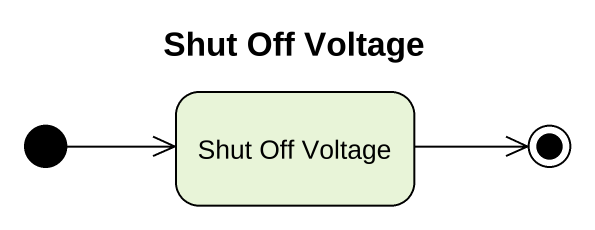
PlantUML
@startuml
title Shut Off Voltage
hide empty description
state "Shut Off Voltage" as Shut_Off_Voltage
[*] -right-> Shut_Off_Voltage
Shut_Off_Voltage -right-> [*]
@enduml
